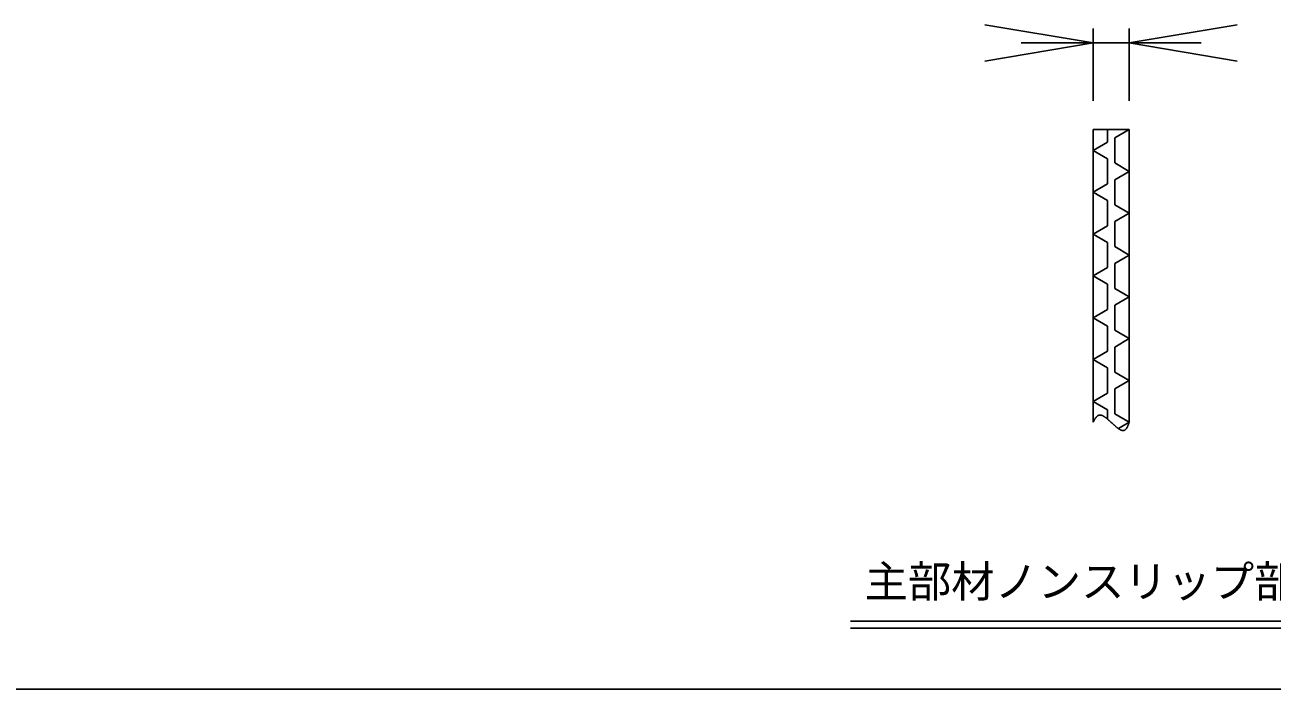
# Model space of a CAD drawing. Units: millimetres on the paper, enlarged 8 times, with parts at other scales. Extents: x -1456 to 1385, y -1026 to 843.
# Drawn here: x -712 to -20, y -917 to -549 of the extents above; entities that cross this region are included whole.
import ezdxf
from ezdxf.enums import TextEntityAlignment as Align

# ---------------------------------------------------------------- set-up
doc = ezdxf.new("R2010")
doc.units = ezdxf.units.MM
doc.header["$LTSCALE"] = 8
doc.layers.add('0_2', color=150, linetype='Continuous', lineweight=25)
doc.layers.add('32', color=3, linetype='Continuous', lineweight=25)
doc.styles.add('ベクトル', font='')
doc.styles.get('ベクトル').set_extended_font_data('ベクトル')

# ---------------------------------------------------------------- blocks, each defined once
blk = doc.blocks.new('open_arrow')
at = {"color": 0, "linetype": 'Continuous', "lineweight": -2}
blk.add_lwpolyline([(7.5, 1.25), (0, 0), (7.5, -1.25)], dxfattribs=at)

msp = doc.modelspace()

# ---------------------------------------------------------------- linework, layer by layer
at = {"layer": '0_2'}
msp.add_line((1384.8, -917.2), (-1383.2, -917.2), dxfattribs=at)
at = {"layer": '32', "color": 4}
for p, q in [((-119.156, -590.862), (-119.156, -550.862)), ((-99.156, -590.862), (-99.156, -550.862)), ((-159.156, -558.862), (-59.156, -558.862)), ((-253.727, -879.489), (48.378, -879.489)), ((-253.727, -883.489), (48.378, -883.489))]:
    msp.add_line(p, q, dxfattribs=at)
at = {"layer": '32'}
for p, q in [((-99.156, -606.862), (-119.156, -606.862)), ((-119.156, -606.862), (-119.156, -769.262)), ((-111.156, -606.862), (-111.156, -613.822)), ((-107.156, -611.502), (-99.156, -606.862)), ((-99.156, -769.262), (-99.156, -606.862)), ((-119.156, -618.462), (-111.156, -613.822)), ((-107.156, -625.422), (-107.156, -611.502)), ((-111.156, -623.102), (-119.156, -618.462)), ((-111.156, -623.102), (-111.156, -637.022)), ((-99.156, -630.062), (-107.156, -625.422)), ((-107.156, -634.702), (-99.156, -630.062)), ((-107.156, -648.622), (-107.156, -634.702)), ((-119.156, -641.662), (-111.156, -637.022)), ((-111.156, -646.302), (-119.156, -641.662)), ((-111.156, -646.302), (-111.156, -660.222)), ((-99.156, -653.262), (-107.156, -648.622)), ((-107.156, -657.902), (-99.156, -653.262)), ((-119.156, -664.862), (-111.156, -660.222)), ((-107.156, -671.822), (-107.156, -657.902)), ((-111.156, -669.502), (-119.156, -664.862)), ((-111.156, -669.502), (-111.156, -683.422)), ((-99.156, -676.462), (-107.156, -671.822)), ((-107.156, -681.102), (-99.156, -676.462)), ((-119.156, -688.062), (-111.156, -683.422)), ((-107.156, -695.022), (-107.156, -681.102)), ((-111.156, -692.702), (-119.156, -688.062)), ((-111.156, -692.702), (-111.156, -706.622)), ((-99.156, -699.662), (-107.156, -695.022)), ((-107.156, -704.302), (-99.156, -699.662)), ((-107.156, -718.222), (-107.156, -704.302)), ((-119.156, -711.262), (-111.156, -706.622)), ((-111.156, -715.902), (-119.156, -711.262)), ((-111.156, -715.902), (-111.156, -729.822)), ((-99.156, -722.862), (-107.156, -718.222)), ((-107.156, -727.502), (-99.156, -722.862)), ((-119.156, -734.462), (-111.156, -729.822)), ((-107.156, -741.422), (-107.156, -727.502)), ((-111.156, -739.102), (-119.156, -734.462)), ((-111.156, -739.102), (-111.156, -753.022)), ((-99.156, -746.062), (-107.156, -741.422)), ((-107.156, -750.702), (-99.156, -746.062)), ((-119.156, -757.662), (-111.156, -753.022)), ((-107.156, -764.622), (-107.156, -750.702)), ((-119.156, -757.662), (-111.156, -762.302)), ((-111.156, -762.302), (-111.156, -767.496)), ((-107.156, -764.622), (-99.156, -769.262)), ((-119.031, -769.012), (-119.156, -769.262)), ((-108.762, -769.627), (-109.122, -769.298)), ((-108.402, -769.955), (-108.762, -769.627)), ((-105.133, -772.729), (-99.156, -769.262)), ((-99.156, -769.262), (-99.254, -769.538))]:
    msp.add_line(p, q, dxfattribs=at)
for centre, radius, start, end in [((-102.338, -776.795), 18.406, 150.71043, 151.55416), ((-105.323, -775.12), 14.982, 149.68825, 150.71148), ((-107.539, -773.824), 12.416, 148.47308, 149.68951), ((-109.244, -772.778), 10.415, 147.04869, 148.47455), ((-110.589, -771.906), 8.813, 145.39627, 147.05038), ((-111.665, -771.163), 7.504, 143.4945, 145.39816), ((-112.534, -770.519), 6.423, 141.31982, 143.49654), ((-113.236, -769.957), 5.524, 138.84709, 141.32194), ((-113.8, -769.464), 4.774, 136.05074, 138.84915), ((-114.249, -769.031), 4.152, 132.90669, 136.05253), ((-114.598, -768.655), 3.638, 129.39522, 132.9079), ((-114.863, -768.332), 3.22, 125.50489, 129.39543), ((-115.056, -768.062), 2.888, 121.23754, 125.50365), ((-115.188, -767.845), 2.634, 116.61349, 121.23439), ((-115.27, -767.683), 2.453, 111.6761, 116.60814), ((-115.312, -767.578), 2.34, 106.49371, 111.66859), ((-115.325, -767.535), 2.294, 101.15733, 106.48451), ((-115.321, -767.557), 2.317, 95.77333, 101.14733), ((-115.312, -767.65), 2.411, 90.45415, 95.76302), ((-115.311, -767.823), 2.583, 85.30303, 90.44127), ((-115.332, -768.07), 2.831, 80.38832, 85.28988), ((-115.39, -768.412), 3.179, 75.78833, 80.38455), ((-115.502, -768.853), 3.633, 71.53034, 75.78677), ((-115.685, -769.401), 4.211, 67.62674, 71.53057), ((-115.958, -770.065), 4.929, 64.07308, 67.62826), ((-116.468, -771.11), 6.091, 60.98286, 64.05223), ((-117.318, -772.644), 7.846, 58.46225, 60.99346), ((-118.437, -774.471), 9.988, 56.37057, 58.47037), ((-119.874, -776.633), 12.584, 54.6265, 56.37676), ((-121.689, -779.192), 15.721, 53.16772, 54.63123), ((-123.965, -782.233), 19.519, 51.94632, 53.17135), ((-126.823, -785.885), 24.157, 50.9253, 51.94912), ((-130.446, -790.349), 29.906, 50.07596, 50.92745), ((-135.133, -795.952), 37.212, 49.37604, 50.07762), ((-141.406, -803.266), 46.847, 48.80832, 49.37731), ((-52.957, -802.208), 73.944, 153.10775, 153.32426), ((-79.852, -788.568), 43.788, 152.74405, 153.10807), ((-91.514, -782.559), 30.669, 152.22818, 152.74453), ((-98.088, -779.097), 23.239, 151.55331, 152.22885), ((-150.255, -813.378), 60.284, 48.35958, 48.80928), ((-163.815, -828.632), 80.694, 48.01991, 48.3603), ((-187.668, -855.144), 116.357, 47.78211, 48.02041), ((-242.366, -915.43), 197.758, 47.6414, 47.78242), ((22.594, -626.283), 194.427, 227.64243, 227.78532), ((-31.458, -685.864), 113.981, 227.78494, 228.02664), ((-55.112, -712.161), 78.611, 228.02606, 228.37228), ((-68.568, -727.303), 58.354, 228.37147, 228.83054), ((-77.339, -737.334), 45.029, 228.82944, 229.4127), ((-83.542, -744.576), 35.494, 229.41125, 230.13373), ((-88.161, -750.108), 28.287, 230.13183, 231.01319), ((-91.714, -754.499), 22.638, 231.01072, 232.07648), ((-94.498, -758.075), 18.107, 232.07325, 233.35658), ((-96.699, -761.035), 14.418, 233.35234, 234.89647), ((-98.436, -763.508), 11.396, 234.89086, 236.75241), ((-99.794, -765.581), 8.917, 236.74498, 238.99854), ((-100.835, -767.316), 6.894, 238.98865, 241.73289), ((-101.608, -768.756), 5.26, 241.71981, 245.08519), ((-102.066, -769.739), 4.175, 245.10638, 249.05423), ((-102.308, -770.372), 3.497, 249.05178, 253.44374), ((-102.46, -770.883), 2.965, 253.44324, 258.28863), ((-102.543, -771.282), 2.557, 258.29102, 263.57285), ((-102.576, -771.578), 2.259, 263.57987, 269.24206), ((-102.58, -771.78), 2.057, 269.2584, 275.20367), ((-102.569, -771.907), 1.93, 275.2261, 281.34771), ((-102.56, -771.952), 1.883, 281.36216, 287.49457), ((-102.568, -771.929), 1.908, 287.50843, 293.49612), ((-102.606, -771.842), 2.003, 293.50754, 299.21363), ((-102.688, -771.698), 2.169, 299.22157, 304.54331), ((-102.824, -771.499), 2.409, 304.54765, 309.42224), ((-103.029, -771.251), 2.731, 309.42354, 313.82505), ((-103.313, -770.955), 3.142, 313.82415, 317.75534), ((-103.69, -770.612), 3.651, 317.75307, 321.2359), ((-104.175, -770.222), 4.273, 321.23293, 324.30019), ((-104.783, -769.785), 5.023, 324.297, 326.98605), ((-105.537, -769.295), 5.921, 326.98292, 329.33152), ((-106.461, -768.747), 6.996, 329.32863, 331.37248), ((-107.591, -768.129), 8.284, 331.3699, 333.14144), ((-108.977, -767.427), 9.838, 333.13919, 334.667), ((-110.693, -766.614), 11.737, 334.66507, 335.97387), ((-112.852, -765.651), 14.1, 335.97225, 337.08306), ((-115.635, -764.474), 17.122, 337.08172, 338.01216), ((-119.363, -762.968), 21.143, 338.01106, 338.77568), ((-124.639, -760.919), 26.803, 338.7748, 339.38534), ((-132.763, -757.863), 35.482, 339.38466, 339.85036), ((-147.119, -752.594), 50.775, 339.84987, 340.17769), ((-180.133, -740.694), 85.869, 340.17737, 340.37216)]:
    msp.add_arc(centre, radius, start, end, dxfattribs=at)

# ---------------------------------------------------------------- block references
at = {"layer": '32', "color": 4, "xscale": 8, "yscale": 8, "rotation": 180}
msp.add_blockref('open_arrow', (-119.156, -558.862), dxfattribs=at)
at = {"layer": '32', "color": 4, "xscale": 8, "yscale": 8}
msp.add_blockref('open_arrow', (-99.156, -558.862), dxfattribs=at)

# ---------------------------------------------------------------- texts
at = {"layer": '32', "color": 2, "style": 'ベクトル'}
msp.add_text('主部材ノンスリップ部詳細', height=17.6, dxfattribs=at).set_placement((-245.871, -857.507), align=Align.MIDDLE_LEFT)

doc.saveas('drawing.dxf')
